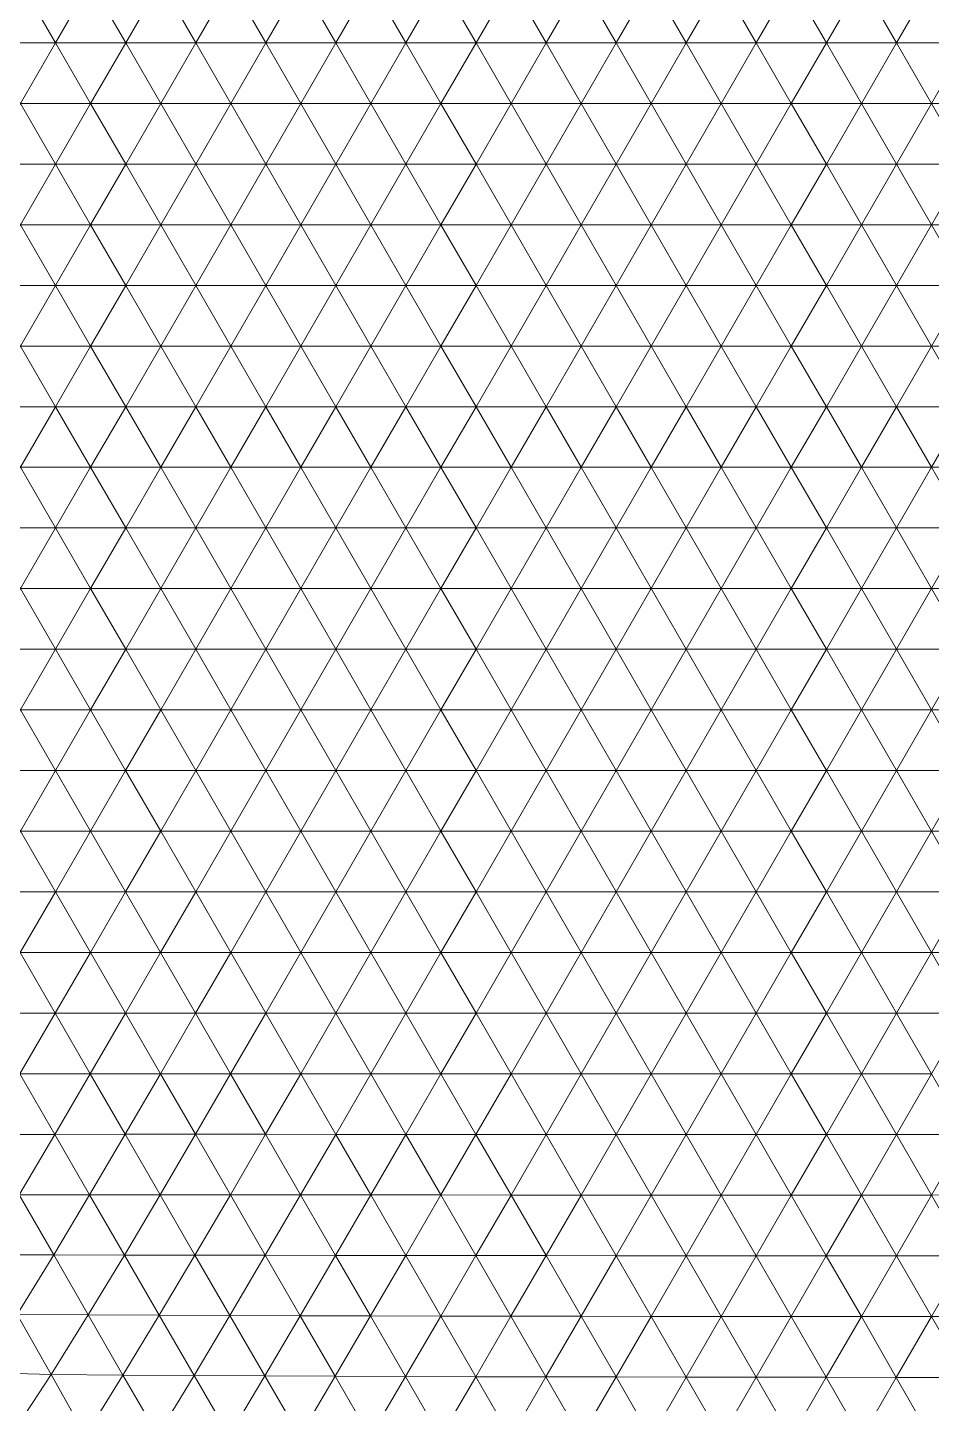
# Model space of a CAD drawing. Extents: x 1.2 to 53.9, y -43.5 to 3.2.
# Drawn here: x 6.82 to 9.4, y -35.426 to -31.497 of the extents above; entities that cross this region are included whole.
import ezdxf

# ---------------------------------------------------------------- set-up
doc = ezdxf.new("R2010")
doc.units = 0
doc.header["$MEASUREMENT"] = 0
doc.layers.add('layer', color=7, linetype='Continuous')

msp = doc.modelspace()

# ---------------------------------------------------------------- linework, layer by layer
at = {"layer": 'layer', "color": 47, "lineweight": 9}
for points in [[(6.9, -31.5403), (6.8, -31.3671), (6.7, -31.5403)], [(7, -31.3671), (6.8, -31.3671), (6.9, -31.5403)], [(7.1, -31.5403), (7, -31.3671), (6.9, -31.5403)], [(7.2, -31.3671), (7, -31.3671), (7.1, -31.5403)], [(7.3, -31.5403), (7.2, -31.3671), (7.1, -31.5403)], [(7.4, -31.3671), (7.2, -31.3671), (7.3, -31.5403)], [(7.5, -31.5403), (7.4, -31.3671), (7.3, -31.5403)], [(7.6, -31.3671), (7.4, -31.3671), (7.5, -31.5403)], [(7.7, -31.5403), (7.6, -31.3671), (7.5, -31.5403)], [(7.8, -31.3671), (7.6, -31.3671), (7.7, -31.5403)], [(7.9, -31.5403), (7.8, -31.3671), (7.7, -31.5403)], [(8, -31.3671), (7.8, -31.3671), (7.9, -31.5403)], [(8.1, -31.5403), (8, -31.3671), (7.9, -31.5403)], [(8.2, -31.3671), (8, -31.3671), (8.1, -31.5403)], [(8.3, -31.5403), (8.2, -31.3671), (8.1, -31.5403)], [(8.4, -31.3671), (8.2, -31.3671), (8.3, -31.5403)], [(8.5, -31.5403), (8.4, -31.3671), (8.3, -31.5403)], [(8.6, -31.3671), (8.4, -31.3671), (8.5, -31.5403)], [(8.7, -31.5403), (8.6, -31.3671), (8.5, -31.5403)], [(8.8, -31.3671), (8.6, -31.3671), (8.7, -31.5403)], [(8.9, -31.5403), (8.8, -31.3671), (8.7, -31.5403)], [(9, -31.3671), (8.8, -31.3671), (8.9, -31.5403)], [(9.1, -31.5403), (9, -31.3671), (8.9, -31.5403)], [(9.2, -31.3671), (9, -31.3671), (9.1, -31.5403)], [(9.3, -31.5403), (9.2, -31.3671), (9.1, -31.5403)], [(9.4, -31.3671), (9.2, -31.3671), (9.3, -31.5403)], [(9.5, -31.5403), (9.4, -31.3671), (9.3, -31.5403)], [(9.6, -31.3671), (9.4, -31.3671), (9.5, -31.5403)], [(6.9, -31.5403), (6.7, -31.5403), (6.8, -31.7135)], [(7, -31.7135), (6.9, -31.5403), (6.8, -31.7135)], [(7.1, -31.5403), (6.9, -31.5403), (7, -31.7135)], [(7.2, -31.7135), (7.1, -31.5403), (7, -31.7135)], [(7.3, -31.5403), (7.1, -31.5403), (7.2, -31.7135)], [(7.4, -31.7135), (7.3, -31.5403), (7.2, -31.7135)], [(7.5, -31.5403), (7.3, -31.5403), (7.4, -31.7135)], [(7.6, -31.7135), (7.5, -31.5403), (7.4, -31.7135)], [(7.7, -31.5403), (7.5, -31.5403), (7.6, -31.7135)], [(7.8, -31.7135), (7.7, -31.5403), (7.6, -31.7135)], [(7.9, -31.5403), (7.7, -31.5403), (7.8, -31.7135)], [(8, -31.7135), (7.9, -31.5403), (7.8, -31.7135)], [(8.1, -31.5403), (7.9, -31.5403), (8, -31.7135)], [(8.2, -31.7135), (8.1, -31.5403), (8, -31.7135)], [(8.3, -31.5403), (8.1, -31.5403), (8.2, -31.7135)], [(8.4, -31.7135), (8.3, -31.5403), (8.2, -31.7135)], [(8.5, -31.5403), (8.3, -31.5403), (8.4, -31.7135)], [(8.6, -31.7135), (8.5, -31.5403), (8.4, -31.7135)], [(8.7, -31.5403), (8.5, -31.5403), (8.6, -31.7135)], [(8.8, -31.7135), (8.7, -31.5403), (8.6, -31.7135)], [(8.9, -31.5403), (8.7, -31.5403), (8.8, -31.7135)], [(9, -31.7135), (8.9, -31.5403), (8.8, -31.7135)], [(9.1, -31.5403), (8.9, -31.5403), (9, -31.7135)], [(9.2, -31.7135), (9.1, -31.5403), (9, -31.7135)], [(9.3, -31.5403), (9.1, -31.5403), (9.2, -31.7135)], [(9.4, -31.7135), (9.3, -31.5403), (9.2, -31.7135)], [(9.5, -31.5403), (9.3, -31.5403), (9.4, -31.7135)], [(9.6, -31.7135), (9.5, -31.5403), (9.4, -31.7135)], [(6.9, -31.8867), (6.8, -31.7135), (6.7, -31.8867)], [(7, -31.7135), (6.8, -31.7135), (6.9, -31.8867)], [(7.1, -31.8868), (7, -31.7135), (6.9, -31.8867)], [(7.2, -31.7135), (7, -31.7135), (7.1, -31.8868)], [(7.3, -31.8868), (7.2, -31.7135), (7.1, -31.8868)], [(7.4, -31.7135), (7.2, -31.7135), (7.3, -31.8868)], [(7.5, -31.8868), (7.4, -31.7135), (7.3, -31.8868)], [(7.6, -31.7135), (7.4, -31.7135), (7.5, -31.8868)], [(7.7, -31.8868), (7.6, -31.7135), (7.5, -31.8868)], [(7.8, -31.7135), (7.6, -31.7135), (7.7, -31.8868)], [(7.9, -31.8868), (7.8, -31.7135), (7.7, -31.8868)], [(8, -31.7135), (7.8, -31.7135), (7.9, -31.8868)], [(8.1, -31.8868), (8, -31.7135), (7.9, -31.8868)], [(8.2, -31.7135), (8, -31.7135), (8.1, -31.8868)], [(8.3, -31.8868), (8.2, -31.7135), (8.1, -31.8868)], [(8.4, -31.7135), (8.2, -31.7135), (8.3, -31.8868)], [(8.5, -31.8868), (8.4, -31.7135), (8.3, -31.8868)], [(8.6, -31.7135), (8.4, -31.7135), (8.5, -31.8868)], [(8.7, -31.8868), (8.6, -31.7135), (8.5, -31.8868)], [(8.8, -31.7135), (8.6, -31.7135), (8.7, -31.8868)], [(8.9, -31.8868), (8.8, -31.7135), (8.7, -31.8868)], [(9, -31.7135), (8.8, -31.7135), (8.9, -31.8868)], [(9.1, -31.8868), (9, -31.7135), (8.9, -31.8868)], [(9.2, -31.7135), (9, -31.7135), (9.1, -31.8868)], [(9.3, -31.8868), (9.2, -31.7135), (9.1, -31.8868)], [(9.4, -31.7135), (9.2, -31.7135), (9.3, -31.8868)], [(9.5, -31.8868), (9.4, -31.7135), (9.3, -31.8868)], [(9.6, -31.7135), (9.4, -31.7135), (9.5, -31.8868)], [(6.9, -31.8867), (6.7, -31.8867), (6.8, -32.06)], [(7, -32.06), (6.9, -31.8867), (6.8, -32.06)], [(7.1, -31.8868), (6.9, -31.8867), (7, -32.06)], [(7.2, -32.06), (7.1, -31.8868), (7, -32.06)], [(7.3, -31.8868), (7.1, -31.8868), (7.2, -32.06)], [(7.4, -32.06), (7.3, -31.8868), (7.2, -32.06)], [(7.5, -31.8868), (7.3, -31.8868), (7.4, -32.06)], [(7.6, -32.06), (7.5, -31.8868), (7.4, -32.06)], [(7.7, -31.8868), (7.5, -31.8868), (7.6, -32.06)], [(7.8, -32.06), (7.7, -31.8868), (7.6, -32.06)], [(7.9, -31.8868), (7.7, -31.8868), (7.8, -32.06)], [(8, -32.06), (7.9, -31.8868), (7.8, -32.06)], [(8.1, -31.8868), (7.9, -31.8868), (8, -32.06)], [(8.2, -32.06), (8.1, -31.8868), (8, -32.06)], [(8.3, -31.8868), (8.1, -31.8868), (8.2, -32.06)], [(8.4, -32.06), (8.3, -31.8868), (8.2, -32.06)], [(8.5, -31.8868), (8.3, -31.8868), (8.4, -32.06)], [(8.6, -32.06), (8.5, -31.8868), (8.4, -32.06)], [(8.7, -31.8868), (8.5, -31.8868), (8.6, -32.06)], [(8.8, -32.06), (8.7, -31.8868), (8.6, -32.06)], [(8.9, -31.8868), (8.7, -31.8868), (8.8, -32.06)], [(9, -32.06), (8.9, -31.8868), (8.8, -32.06)], [(9.1, -31.8868), (8.9, -31.8868), (9, -32.06)], [(9.2, -32.06), (9.1, -31.8868), (9, -32.06)], [(9.3, -31.8868), (9.1, -31.8868), (9.2, -32.06)], [(9.4, -32.06), (9.3, -31.8868), (9.2, -32.06)], [(9.5, -31.8868), (9.3, -31.8868), (9.4, -32.06)], [(9.6, -32.06), (9.5, -31.8868), (9.4, -32.06)], [(6.9, -32.2332), (6.8, -32.06), (6.7, -32.2332)], [(7, -32.06), (6.8, -32.06), (6.9, -32.2332)], [(7.1, -32.2332), (7, -32.06), (6.9, -32.2332)], [(7.2, -32.06), (7, -32.06), (7.1, -32.2332)], [(7.3, -32.2332), (7.2, -32.06), (7.1, -32.2332)], [(7.4, -32.06), (7.2, -32.06), (7.3, -32.2332)], [(7.5, -32.2332), (7.4, -32.06), (7.3, -32.2332)], [(7.6, -32.06), (7.4, -32.06), (7.5, -32.2332)], [(7.7, -32.2332), (7.6, -32.06), (7.5, -32.2332)], [(7.8, -32.06), (7.6, -32.06), (7.7, -32.2332)], [(7.9, -32.2332), (7.8, -32.06), (7.7, -32.2332)], [(8, -32.06), (7.8, -32.06), (7.9, -32.2332)], [(8.1, -32.2332), (8, -32.06), (7.9, -32.2332)], [(8.2, -32.06), (8, -32.06), (8.1, -32.2332)], [(8.3, -32.2332), (8.2, -32.06), (8.1, -32.2332)], [(8.4, -32.06), (8.2, -32.06), (8.3, -32.2332)], [(8.5, -32.2332), (8.4, -32.06), (8.3, -32.2332)], [(8.6, -32.06), (8.4, -32.06), (8.5, -32.2332)], [(8.7, -32.2332), (8.6, -32.06), (8.5, -32.2332)], [(8.8, -32.06), (8.6, -32.06), (8.7, -32.2332)], [(8.9, -32.2332), (8.8, -32.06), (8.7, -32.2332)], [(9, -32.06), (8.8, -32.06), (8.9, -32.2332)], [(9.1, -32.2332), (9, -32.06), (8.9, -32.2332)], [(9.2, -32.06), (9, -32.06), (9.1, -32.2332)], [(9.3, -32.2332), (9.2, -32.06), (9.1, -32.2332)], [(9.4, -32.06), (9.2, -32.06), (9.3, -32.2332)], [(9.5, -32.2332), (9.4, -32.06), (9.3, -32.2332)], [(9.6, -32.06), (9.4, -32.06), (9.5, -32.2332)], [(6.9, -32.2332), (6.7, -32.2332), (6.8, -32.4064)], [(7, -32.4064), (6.9, -32.2332), (6.8, -32.4064)], [(7.1, -32.2332), (6.9, -32.2332), (7, -32.4064)], [(7.2, -32.4064), (7.1, -32.2332), (7, -32.4064)], [(7.3, -32.2332), (7.1, -32.2332), (7.2, -32.4064)], [(7.4, -32.4064), (7.3, -32.2332), (7.2, -32.4064)], [(7.5, -32.2332), (7.3, -32.2332), (7.4, -32.4064)], [(7.6, -32.4064), (7.5, -32.2332), (7.4, -32.4064)], [(7.7, -32.2332), (7.5, -32.2332), (7.6, -32.4064)], [(7.8, -32.4064), (7.7, -32.2332), (7.6, -32.4064)], [(7.9, -32.2332), (7.7, -32.2332), (7.8, -32.4064)], [(8, -32.4064), (7.9, -32.2332), (7.8, -32.4064)], [(8.1, -32.2332), (7.9, -32.2332), (8, -32.4064)], [(8.2, -32.4064), (8.1, -32.2332), (8, -32.4064)], [(8.3, -32.2332), (8.1, -32.2332), (8.2, -32.4064)], [(8.4, -32.4064), (8.3, -32.2332), (8.2, -32.4064)], [(8.5, -32.2332), (8.3, -32.2332), (8.4, -32.4064)], [(8.6, -32.4064), (8.5, -32.2332), (8.4, -32.4064)], [(8.7, -32.2332), (8.5, -32.2332), (8.6, -32.4064)], [(8.8, -32.4064), (8.7, -32.2332), (8.6, -32.4064)], [(8.9, -32.2332), (8.7, -32.2332), (8.8, -32.4064)], [(9, -32.4064), (8.9, -32.2332), (8.8, -32.4064)], [(9.1, -32.2332), (8.9, -32.2332), (9, -32.4064)], [(9.2, -32.4064), (9.1, -32.2332), (9, -32.4064)], [(9.3, -32.2332), (9.1, -32.2332), (9.2, -32.4064)], [(9.4, -32.4064), (9.3, -32.2332), (9.2, -32.4064)], [(9.5, -32.2332), (9.3, -32.2332), (9.4, -32.4064)], [(9.6, -32.4064), (9.5, -32.2332), (9.4, -32.4064)], [(6.9, -32.5796), (6.8, -32.4064), (6.7, -32.5796)], [(7, -32.4064), (6.8, -32.4064), (6.9, -32.5796)], [(7.1, -32.5796), (7, -32.4064), (6.9, -32.5796)], [(7.2, -32.4064), (7, -32.4064), (7.1, -32.5796)], [(7.3, -32.5796), (7.2, -32.4064), (7.1, -32.5796)], [(7.4, -32.4064), (7.2, -32.4064), (7.3, -32.5796)], [(7.5, -32.5796), (7.4, -32.4064), (7.3, -32.5796)], [(7.6, -32.4064), (7.4, -32.4064), (7.5, -32.5796)], [(7.7, -32.5796), (7.6, -32.4064), (7.5, -32.5796)], [(7.8, -32.4064), (7.6, -32.4064), (7.7, -32.5796)], [(7.9, -32.5796), (7.8, -32.4064), (7.7, -32.5796)], [(8, -32.4064), (7.8, -32.4064), (7.9, -32.5796)], [(8.1, -32.5796), (8, -32.4064), (7.9, -32.5796)], [(8.2, -32.4064), (8, -32.4064), (8.1, -32.5796)], [(8.3, -32.5796), (8.2, -32.4064), (8.1, -32.5796)], [(8.4, -32.4064), (8.2, -32.4064), (8.3, -32.5796)], [(8.5, -32.5796), (8.4, -32.4064), (8.3, -32.5796)], [(8.6, -32.4064), (8.4, -32.4064), (8.5, -32.5796)], [(8.7, -32.5796), (8.6, -32.4064), (8.5, -32.5796)], [(8.8, -32.4064), (8.6, -32.4064), (8.7, -32.5796)], [(8.9, -32.5796), (8.8, -32.4064), (8.7, -32.5796)], [(9, -32.4064), (8.8, -32.4064), (8.9, -32.5796)], [(9.1, -32.5796), (9, -32.4064), (8.9, -32.5796)], [(9.2, -32.4064), (9, -32.4064), (9.1, -32.5796)], [(9.3, -32.5796), (9.2, -32.4064), (9.1, -32.5796)], [(9.4, -32.4064), (9.2, -32.4064), (9.3, -32.5796)], [(9.5, -32.5796), (9.4, -32.4064), (9.3, -32.5796)], [(9.6, -32.4064), (9.4, -32.4064), (9.5, -32.5796)], [(6.9, -32.5796), (6.7, -32.5796), (6.8, -32.7528)], [(7, -32.7528), (6.9, -32.5796), (6.8, -32.7528)], [(7.1, -32.5796), (6.9, -32.5796), (7, -32.7528)], [(7.2, -32.7528), (7.1, -32.5796), (7, -32.7528)], [(7.3, -32.5796), (7.1, -32.5796), (7.2, -32.7528)], [(7.4, -32.7528), (7.3, -32.5796), (7.2, -32.7528)], [(7.5, -32.5796), (7.3, -32.5796), (7.4, -32.7528)], [(7.6, -32.7528), (7.5, -32.5796), (7.4, -32.7528)], [(7.7, -32.5796), (7.5, -32.5796), (7.6, -32.7528)], [(7.8, -32.7528), (7.7, -32.5796), (7.6, -32.7528)], [(7.9, -32.5796), (7.7, -32.5796), (7.8, -32.7528)], [(8, -32.7528), (7.9, -32.5796), (7.8, -32.7528)], [(8.1, -32.5796), (7.9, -32.5796), (8, -32.7528)], [(8.2, -32.7528), (8.1, -32.5796), (8, -32.7528)], [(8.3, -32.5796), (8.1, -32.5796), (8.2, -32.7528)], [(8.4, -32.7528), (8.3, -32.5796), (8.2, -32.7528)], [(8.5, -32.5796), (8.3, -32.5796), (8.4, -32.7528)], [(8.6, -32.7528), (8.5, -32.5796), (8.4, -32.7528)], [(8.7, -32.5796), (8.5, -32.5796), (8.6, -32.7528)], [(8.8, -32.7528), (8.7, -32.5796), (8.6, -32.7528)], [(8.9, -32.5796), (8.7, -32.5796), (8.8, -32.7528)], [(9, -32.7528), (8.9, -32.5796), (8.8, -32.7528)], [(9.1, -32.5796), (8.9, -32.5796), (9, -32.7528)], [(9.2, -32.7528), (9.1, -32.5796), (9, -32.7528)], [(9.3, -32.5796), (9.1, -32.5796), (9.2, -32.7528)], [(9.4, -32.7528), (9.3, -32.5796), (9.2, -32.7528)], [(9.5, -32.5796), (9.3, -32.5796), (9.4, -32.7528)], [(9.6, -32.7528), (9.5, -32.5796), (9.4, -32.7528)], [(6.9, -32.926), (6.8, -32.7528), (6.7, -32.9259)], [(7, -32.7528), (6.8, -32.7528), (6.9, -32.926)], [(7.1, -32.926), (7, -32.7528), (6.9, -32.926)], [(7.2, -32.7528), (7, -32.7528), (7.1, -32.926)], [(7.3, -32.926), (7.2, -32.7528), (7.1, -32.926)], [(7.4, -32.7528), (7.2, -32.7528), (7.3, -32.926)], [(7.5, -32.926), (7.4, -32.7528), (7.3, -32.926)], [(7.6, -32.7528), (7.4, -32.7528), (7.5, -32.926)], [(7.7, -32.926), (7.6, -32.7528), (7.5, -32.926)], [(7.8, -32.7528), (7.6, -32.7528), (7.7, -32.926)], [(7.9, -32.926), (7.8, -32.7528), (7.7, -32.926)], [(8, -32.7528), (7.8, -32.7528), (7.9, -32.926)], [(8.1, -32.926), (8, -32.7528), (7.9, -32.926)], [(8.2, -32.7528), (8, -32.7528), (8.1, -32.926)], [(8.3, -32.926), (8.2, -32.7528), (8.1, -32.926)], [(8.4, -32.7528), (8.2, -32.7528), (8.3, -32.926)], [(8.5, -32.926), (8.4, -32.7528), (8.3, -32.926)], [(8.6, -32.7528), (8.4, -32.7528), (8.5, -32.926)], [(8.7, -32.926), (8.6, -32.7528), (8.5, -32.926)], [(8.8, -32.7528), (8.6, -32.7528), (8.7, -32.926)], [(8.9, -32.926), (8.8, -32.7528), (8.7, -32.926)], [(9, -32.7528), (8.8, -32.7528), (8.9, -32.926)], [(9.1, -32.926), (9, -32.7528), (8.9, -32.926)], [(9.2, -32.7528), (9, -32.7528), (9.1, -32.926)], [(9.3, -32.926), (9.2, -32.7528), (9.1, -32.926)], [(9.4, -32.7528), (9.2, -32.7528), (9.3, -32.926)], [(9.5, -32.926), (9.4, -32.7528), (9.3, -32.926)], [(9.6, -32.7528), (9.4, -32.7528), (9.5, -32.926)], [(6.9, -32.926), (6.7, -32.9259), (6.8, -33.0991)], [(7, -33.0992), (6.9, -32.926), (6.8, -33.0991)], [(7.1, -32.926), (6.9, -32.926), (7, -33.0992)], [(7.2, -33.0992), (7.1, -32.926), (7, -33.0992)], [(7.3, -32.926), (7.1, -32.926), (7.2, -33.0992)], [(7.4, -33.0992), (7.3, -32.926), (7.2, -33.0992)], [(7.5, -32.926), (7.3, -32.926), (7.4, -33.0992)], [(7.6, -33.0992), (7.5, -32.926), (7.4, -33.0992)], [(7.7, -32.926), (7.5, -32.926), (7.6, -33.0992)], [(7.8, -33.0992), (7.7, -32.926), (7.6, -33.0992)], [(7.9, -32.926), (7.7, -32.926), (7.8, -33.0992)], [(8, -33.0992), (7.9, -32.926), (7.8, -33.0992)], [(8.1, -32.926), (7.9, -32.926), (8, -33.0992)], [(8.2, -33.0992), (8.1, -32.926), (8, -33.0992)], [(8.3, -32.926), (8.1, -32.926), (8.2, -33.0992)], [(8.4, -33.0992), (8.3, -32.926), (8.2, -33.0992)], [(8.5, -32.926), (8.3, -32.926), (8.4, -33.0992)], [(8.6, -33.0992), (8.5, -32.926), (8.4, -33.0992)], [(8.7, -32.926), (8.5, -32.926), (8.6, -33.0992)], [(8.8, -33.0992), (8.7, -32.926), (8.6, -33.0992)], [(8.9, -32.926), (8.7, -32.926), (8.8, -33.0992)], [(9, -33.0992), (8.9, -32.926), (8.8, -33.0992)], [(9.1, -32.926), (8.9, -32.926), (9, -33.0992)], [(9.2, -33.0992), (9.1, -32.926), (9, -33.0992)], [(9.3, -32.926), (9.1, -32.926), (9.2, -33.0992)], [(9.4, -33.0992), (9.3, -32.926), (9.2, -33.0992)], [(9.5, -32.926), (9.3, -32.926), (9.4, -33.0992)], [(9.6, -33.0992), (9.5, -32.926), (9.4, -33.0992)], [(6.8999, -33.2723), (6.8, -33.0991), (6.6999, -33.2722)], [(7, -33.0992), (6.8, -33.0991), (6.8999, -33.2723)], [(7.1, -33.2723), (7, -33.0992), (6.8999, -33.2723)], [(7.2, -33.0992), (7, -33.0992), (7.1, -33.2723)], [(7.3, -33.2724), (7.2, -33.0992), (7.1, -33.2723)], [(7.4, -33.0992), (7.2, -33.0992), (7.3, -33.2724)], [(7.5, -33.2724), (7.4, -33.0992), (7.3, -33.2724)], [(7.6, -33.0992), (7.4, -33.0992), (7.5, -33.2724)], [(7.7, -33.2724), (7.6, -33.0992), (7.5, -33.2724)], [(7.8, -33.0992), (7.6, -33.0992), (7.7, -33.2724)], [(7.9, -33.2724), (7.8, -33.0992), (7.7, -33.2724)], [(8, -33.0992), (7.8, -33.0992), (7.9, -33.2724)], [(8.1, -33.2724), (8, -33.0992), (7.9, -33.2724)], [(8.2, -33.0992), (8, -33.0992), (8.1, -33.2724)], [(8.3, -33.2724), (8.2, -33.0992), (8.1, -33.2724)], [(8.4, -33.0992), (8.2, -33.0992), (8.3, -33.2724)], [(8.5, -33.2724), (8.4, -33.0992), (8.3, -33.2724)], [(8.6, -33.0992), (8.4, -33.0992), (8.5, -33.2724)], [(8.7, -33.2724), (8.6, -33.0992), (8.5, -33.2724)], [(8.8, -33.0992), (8.6, -33.0992), (8.7, -33.2724)], [(8.9, -33.2724), (8.8, -33.0992), (8.7, -33.2724)], [(9, -33.0992), (8.8, -33.0992), (8.9, -33.2724)], [(9.1, -33.2724), (9, -33.0992), (8.9, -33.2724)], [(9.2, -33.0992), (9, -33.0992), (9.1, -33.2724)], [(9.3, -33.2724), (9.2, -33.0992), (9.1, -33.2724)], [(9.4, -33.0992), (9.2, -33.0992), (9.3, -33.2724)], [(9.5, -33.2724), (9.4, -33.0992), (9.3, -33.2724)], [(9.6, -33.0992), (9.4, -33.0992), (9.5, -33.2724)], [(6.8999, -33.2723), (6.6999, -33.2722), (6.7999, -33.4454)], [(6.9999, -33.4455), (6.8999, -33.2723), (6.7999, -33.4454)], [(7.1, -33.2723), (6.8999, -33.2723), (6.9999, -33.4455)], [(7.2, -33.4456), (7.1, -33.2723), (6.9999, -33.4455)], [(7.3, -33.2724), (7.1, -33.2723), (7.2, -33.4456)], [(7.4, -33.4456), (7.3, -33.2724), (7.2, -33.4456)], [(7.5, -33.2724), (7.3, -33.2724), (7.4, -33.4456)], [(7.6, -33.4456), (7.5, -33.2724), (7.4, -33.4456)], [(7.7, -33.2724), (7.5, -33.2724), (7.6, -33.4456)], [(7.8, -33.4456), (7.7, -33.2724), (7.6, -33.4456)], [(7.9, -33.2724), (7.7, -33.2724), (7.8, -33.4456)], [(8, -33.4456), (7.9, -33.2724), (7.8, -33.4456)], [(8.1, -33.2724), (7.9, -33.2724), (8, -33.4456)], [(8.2, -33.4456), (8.1, -33.2724), (8, -33.4456)], [(8.3, -33.2724), (8.1, -33.2724), (8.2, -33.4456)], [(8.4, -33.4456), (8.3, -33.2724), (8.2, -33.4456)], [(8.5, -33.2724), (8.3, -33.2724), (8.4, -33.4456)], [(8.6, -33.4456), (8.5, -33.2724), (8.4, -33.4456)], [(8.7, -33.2724), (8.5, -33.2724), (8.6, -33.4456)], [(8.8, -33.4456), (8.7, -33.2724), (8.6, -33.4456)], [(8.9, -33.2724), (8.7, -33.2724), (8.8, -33.4456)], [(9, -33.4456), (8.9, -33.2724), (8.8, -33.4456)], [(9.1, -33.2724), (8.9, -33.2724), (9, -33.4456)], [(9.2, -33.4456), (9.1, -33.2724), (9, -33.4456)], [(9.3, -33.2724), (9.1, -33.2724), (9.2, -33.4456)], [(9.4, -33.4456), (9.3, -33.2724), (9.2, -33.4456)], [(9.5, -33.2724), (9.3, -33.2724), (9.4, -33.4456)], [(9.6, -33.4456), (9.5, -33.2724), (9.4, -33.4456)], [(6.8998, -33.6187), (6.7999, -33.4454), (6.6997, -33.6185)], [(6.9999, -33.4455), (6.7999, -33.4454), (6.8998, -33.6187)], [(7.0999, -33.6187), (6.9999, -33.4455), (6.8998, -33.6187)], [(7.2, -33.4456), (6.9999, -33.4455), (7.0999, -33.6187)], [(7.2999, -33.6188), (7.2, -33.4456), (7.0999, -33.6187)], [(7.4, -33.4456), (7.2, -33.4456), (7.2999, -33.6188)], [(7.5, -33.6188), (7.4, -33.4456), (7.2999, -33.6188)], [(7.6, -33.4456), (7.4, -33.4456), (7.5, -33.6188)], [(7.7, -33.6188), (7.6, -33.4456), (7.5, -33.6188)], [(7.8, -33.4456), (7.6, -33.4456), (7.7, -33.6188)], [(7.9, -33.6188), (7.8, -33.4456), (7.7, -33.6188)], [(8, -33.4456), (7.8, -33.4456), (7.9, -33.6188)], [(8.1, -33.6188), (8, -33.4456), (7.9, -33.6188)], [(8.2, -33.4456), (8, -33.4456), (8.1, -33.6188)], [(8.3, -33.6188), (8.2, -33.4456), (8.1, -33.6188)], [(8.4, -33.4456), (8.2, -33.4456), (8.3, -33.6188)], [(8.5, -33.6188), (8.4, -33.4456), (8.3, -33.6188)], [(8.6, -33.4456), (8.4, -33.4456), (8.5, -33.6188)], [(8.7, -33.6188), (8.6, -33.4456), (8.5, -33.6188)], [(8.8, -33.4456), (8.6, -33.4456), (8.7, -33.6188)], [(8.9, -33.6188), (8.8, -33.4456), (8.7, -33.6188)], [(9, -33.4456), (8.8, -33.4456), (8.9, -33.6188)], [(9.1, -33.6188), (9, -33.4456), (8.9, -33.6188)], [(9.2, -33.4456), (9, -33.4456), (9.1, -33.6188)], [(9.3, -33.6188), (9.2, -33.4456), (9.1, -33.6188)], [(9.4, -33.4456), (9.2, -33.4456), (9.3, -33.6188)], [(9.5, -33.6188), (9.4, -33.4456), (9.3, -33.6188)], [(9.6, -33.4456), (9.4, -33.4456), (9.5, -33.6188)], [(6.8998, -33.6187), (6.6997, -33.6185), (6.7996, -33.7918)], [(6.9998, -33.7919), (6.8998, -33.6187), (6.7996, -33.7918)], [(7.0999, -33.6187), (6.8998, -33.6187), (6.9998, -33.7919)], [(7.1999, -33.792), (7.0999, -33.6187), (6.9998, -33.7919)], [(7.2999, -33.6188), (7.0999, -33.6187), (7.1999, -33.792)], [(7.3999, -33.792), (7.2999, -33.6188), (7.1999, -33.792)], [(7.5, -33.6188), (7.2999, -33.6188), (7.3999, -33.792)], [(7.6, -33.792), (7.5, -33.6188), (7.3999, -33.792)], [(7.7, -33.6188), (7.5, -33.6188), (7.6, -33.792)], [(7.8, -33.792), (7.7, -33.6188), (7.6, -33.792)], [(7.9, -33.6188), (7.7, -33.6188), (7.8, -33.792)], [(8, -33.792), (7.9, -33.6188), (7.8, -33.792)], [(8.1, -33.6188), (7.9, -33.6188), (8, -33.792)], [(8.2, -33.792), (8.1, -33.6188), (8, -33.792)], [(8.3, -33.6188), (8.1, -33.6188), (8.2, -33.792)], [(8.4, -33.792), (8.3, -33.6188), (8.2, -33.792)], [(8.5, -33.6188), (8.3, -33.6188), (8.4, -33.792)], [(8.6, -33.792), (8.5, -33.6188), (8.4, -33.792)], [(8.7, -33.6188), (8.5, -33.6188), (8.6, -33.792)], [(8.8, -33.792), (8.7, -33.6188), (8.6, -33.792)], [(8.9, -33.6188), (8.7, -33.6188), (8.8, -33.792)], [(9, -33.792), (8.9, -33.6188), (8.8, -33.792)], [(9.1, -33.6188), (8.9, -33.6188), (9, -33.792)], [(9.2, -33.792), (9.1, -33.6188), (9, -33.792)], [(9.3, -33.6188), (9.1, -33.6188), (9.2, -33.792)], [(9.4, -33.792), (9.3, -33.6188), (9.2, -33.792)], [(9.5, -33.6188), (9.3, -33.6188), (9.4, -33.792)], [(9.6, -33.792), (9.5, -33.6188), (9.4, -33.792)], [(6.8995, -33.9651), (6.7996, -33.7918), (6.6992, -33.9648)], [(6.9998, -33.7919), (6.7996, -33.7918), (6.8995, -33.9651)], [(7.0997, -33.9652), (6.9998, -33.7919), (6.8995, -33.9651)], [(7.1999, -33.792), (6.9998, -33.7919), (7.0997, -33.9652)], [(7.2998, -33.9652), (7.1999, -33.792), (7.0997, -33.9652)], [(7.3999, -33.792), (7.1999, -33.792), (7.2998, -33.9652)], [(7.4999, -33.9652), (7.3999, -33.792), (7.2998, -33.9652)], [(7.6, -33.792), (7.3999, -33.792), (7.4999, -33.9652)], [(7.7, -33.9652), (7.6, -33.792), (7.4999, -33.9652)], [(7.8, -33.792), (7.6, -33.792), (7.7, -33.9652)], [(7.9, -33.9652), (7.8, -33.792), (7.7, -33.9652)], [(8, -33.792), (7.8, -33.792), (7.9, -33.9652)], [(8.1, -33.9652), (8, -33.792), (7.9, -33.9652)], [(8.2, -33.792), (8, -33.792), (8.1, -33.9652)], [(8.3, -33.9652), (8.2, -33.792), (8.1, -33.9652)], [(8.4, -33.792), (8.2, -33.792), (8.3, -33.9652)], [(8.5, -33.9652), (8.4, -33.792), (8.3, -33.9652)], [(8.6, -33.792), (8.4, -33.792), (8.5, -33.9652)], [(8.7, -33.9652), (8.6, -33.792), (8.5, -33.9652)], [(8.8, -33.792), (8.6, -33.792), (8.7, -33.9652)], [(8.9, -33.9652), (8.8, -33.792), (8.7, -33.9652)], [(9, -33.792), (8.8, -33.792), (8.9, -33.9652)], [(9.1, -33.9652), (9, -33.792), (8.9, -33.9652)], [(9.2, -33.792), (9, -33.792), (9.1, -33.9652)], [(9.3, -33.9652), (9.2, -33.792), (9.1, -33.9652)], [(9.4, -33.792), (9.2, -33.792), (9.3, -33.9652)], [(9.5, -33.9652), (9.4, -33.792), (9.3, -33.9652)], [(9.6, -33.792), (9.4, -33.792), (9.5, -33.9652)], [(6.8995, -33.9651), (6.6992, -33.9648), (6.799, -34.1382)], [(6.9995, -34.1384), (6.8995, -33.9651), (6.799, -34.1382)], [(7.0997, -33.9652), (6.8995, -33.9651), (6.9995, -34.1384)], [(7.1997, -34.1384), (7.0997, -33.9652), (6.9995, -34.1384)], [(7.2998, -33.9652), (7.0997, -33.9652), (7.1997, -34.1384)], [(7.3998, -34.1384), (7.2998, -33.9652), (7.1997, -34.1384)], [(7.4999, -33.9652), (7.2998, -33.9652), (7.3998, -34.1384)], [(7.5999, -34.1384), (7.4999, -33.9652), (7.3998, -34.1384)], [(7.7, -33.9652), (7.4999, -33.9652), (7.5999, -34.1384)], [(7.7999, -34.1384), (7.7, -33.9652), (7.5999, -34.1384)], [(7.9, -33.9652), (7.7, -33.9652), (7.7999, -34.1384)], [(8, -34.1384), (7.9, -33.9652), (7.7999, -34.1384)], [(8.1, -33.9652), (7.9, -33.9652), (8, -34.1384)], [(8.2, -34.1384), (8.1, -33.9652), (8, -34.1384)], [(8.3, -33.9652), (8.1, -33.9652), (8.2, -34.1384)], [(8.4, -34.1384), (8.3, -33.9652), (8.2, -34.1384)], [(8.5, -33.9652), (8.3, -33.9652), (8.4, -34.1384)], [(8.6, -34.1384), (8.5, -33.9652), (8.4, -34.1384)], [(8.7, -33.9652), (8.5, -33.9652), (8.6, -34.1384)], [(8.8, -34.1384), (8.7, -33.9652), (8.6, -34.1384)], [(8.9, -33.9652), (8.7, -33.9652), (8.8, -34.1384)], [(9, -34.1384), (8.9, -33.9652), (8.8, -34.1384)], [(9.1, -33.9652), (8.9, -33.9652), (9, -34.1384)], [(9.2, -34.1384), (9.1, -33.9652), (9, -34.1384)], [(9.3, -33.9652), (9.1, -33.9652), (9.2, -34.1384)], [(9.4, -34.1384), (9.3, -33.9652), (9.2, -34.1384)], [(9.5, -33.9652), (9.3, -33.9652), (9.4, -34.1384)], [(9.6, -34.1384), (9.5, -33.9652), (9.4, -34.1384)], [(6.8989, -34.3116), (6.799, -34.1382), (6.698, -34.3115)], [(6.9995, -34.1384), (6.799, -34.1382), (6.8989, -34.3116)], [(7.0994, -34.3116), (6.9995, -34.1384), (6.8989, -34.3116)], [(7.1997, -34.1384), (6.9995, -34.1384), (7.0994, -34.3116)], [(7.2996, -34.3115), (7.1997, -34.1384), (7.0994, -34.3116)], [(7.3998, -34.1384), (7.1997, -34.1384), (7.2996, -34.3115)], [(7.4998, -34.3115), (7.3998, -34.1384), (7.2996, -34.3115)], [(7.5999, -34.1384), (7.3998, -34.1384), (7.4998, -34.3115)], [(7.6999, -34.3115), (7.5999, -34.1384), (7.4998, -34.3115)], [(7.7999, -34.1384), (7.5999, -34.1384), (7.6999, -34.3115)], [(7.8999, -34.3116), (7.7999, -34.1384), (7.6999, -34.3115)], [(8, -34.1384), (7.7999, -34.1384), (7.8999, -34.3116)], [(8.1, -34.3116), (8, -34.1384), (7.8999, -34.3116)], [(8.2, -34.1384), (8, -34.1384), (8.1, -34.3116)], [(8.3, -34.3116), (8.2, -34.1384), (8.1, -34.3116)], [(8.4, -34.1384), (8.2, -34.1384), (8.3, -34.3116)], [(8.5, -34.3116), (8.4, -34.1384), (8.3, -34.3116)], [(8.6, -34.1384), (8.4, -34.1384), (8.5, -34.3116)], [(8.7, -34.3116), (8.6, -34.1384), (8.5, -34.3116)], [(8.8, -34.1384), (8.6, -34.1384), (8.7, -34.3116)], [(8.9, -34.3116), (8.8, -34.1384), (8.7, -34.3116)], [(9, -34.1384), (8.8, -34.1384), (8.9, -34.3116)], [(9.1, -34.3116), (9, -34.1384), (8.9, -34.3116)], [(9.2, -34.1384), (9, -34.1384), (9.1, -34.3116)], [(9.3, -34.3116), (9.2, -34.1384), (9.1, -34.3116)], [(9.4, -34.1384), (9.2, -34.1384), (9.3, -34.3116)], [(9.5, -34.3116), (9.4, -34.1384), (9.3, -34.3116)], [(9.6, -34.1384), (9.4, -34.1384), (9.5, -34.3116)], [(6.8989, -34.3116), (6.698, -34.3115), (6.7979, -34.485)], [(6.9987, -34.4848), (6.8989, -34.3116), (6.7979, -34.485)], [(7.0994, -34.3116), (6.8989, -34.3116), (6.9987, -34.4848)], [(7.1992, -34.4847), (7.0994, -34.3116), (6.9987, -34.4848)], [(7.2996, -34.3115), (7.0994, -34.3116), (7.1992, -34.4847)], [(7.3995, -34.4846), (7.2996, -34.3115), (7.1992, -34.4847)], [(7.4998, -34.3115), (7.2996, -34.3115), (7.3995, -34.4846)], [(7.5997, -34.4847), (7.4998, -34.3115), (7.3995, -34.4846)], [(7.6999, -34.3115), (7.4998, -34.3115), (7.5997, -34.4847)], [(7.7998, -34.4847), (7.6999, -34.3115), (7.5997, -34.4847)], [(7.8999, -34.3116), (7.6999, -34.3115), (7.7998, -34.4847)], [(7.9999, -34.4847), (7.8999, -34.3116), (7.7998, -34.4847)], [(8.1, -34.3116), (7.8999, -34.3116), (7.9999, -34.4847)], [(8.2, -34.4848), (8.1, -34.3116), (7.9999, -34.4847)], [(8.3, -34.3116), (8.1, -34.3116), (8.2, -34.4848)], [(8.4, -34.4848), (8.3, -34.3116), (8.2, -34.4848)], [(8.5, -34.3116), (8.3, -34.3116), (8.4, -34.4848)], [(8.6, -34.4848), (8.5, -34.3116), (8.4, -34.4848)], [(8.7, -34.3116), (8.5, -34.3116), (8.6, -34.4848)], [(8.8, -34.4848), (8.7, -34.3116), (8.6, -34.4848)], [(8.9, -34.3116), (8.7, -34.3116), (8.8, -34.4848)], [(9, -34.4848), (8.9, -34.3116), (8.8, -34.4848)], [(9.1, -34.3116), (8.9, -34.3116), (9, -34.4848)], [(9.2, -34.4848), (9.1, -34.3116), (9, -34.4848)], [(9.3, -34.3116), (9.1, -34.3116), (9.2, -34.4848)], [(9.4, -34.4848), (9.3, -34.3116), (9.2, -34.4848)], [(9.5, -34.3116), (9.3, -34.3116), (9.4, -34.4848)], [(6.8976, -34.6579), (6.7979, -34.485), (6.6962, -34.6587)], [(6.9987, -34.4848), (6.7979, -34.485), (6.8976, -34.6579)], [(7.0985, -34.6576), (6.9987, -34.4848), (6.8976, -34.6579)], [(7.1992, -34.4847), (6.9987, -34.4848), (7.0985, -34.6576)], [(7.2991, -34.6576), (7.1992, -34.4847), (7.0985, -34.6576)], [(7.3995, -34.4846), (7.1992, -34.4847), (7.2991, -34.6576)], [(7.4994, -34.6577), (7.3995, -34.4846), (7.2991, -34.6576)], [(7.5997, -34.4847), (7.3995, -34.4846), (7.4994, -34.6577)], [(7.6997, -34.6578), (7.5997, -34.4847), (7.4994, -34.6577)], [(7.7998, -34.4847), (7.5997, -34.4847), (7.6997, -34.6578)], [(7.8998, -34.6579), (7.7998, -34.4847), (7.6997, -34.6578)], [(7.9999, -34.4847), (7.7998, -34.4847), (7.8998, -34.6579)], [(8.0999, -34.6579), (7.9999, -34.4847), (7.8998, -34.6579)], [(8.2, -34.4848), (7.9999, -34.4847), (8.0999, -34.6579)], [(8.3, -34.658), (8.2, -34.4848), (8.0999, -34.6579)], [(8.4, -34.4848), (8.2, -34.4848), (8.3, -34.658)], [(8.5, -34.658), (8.4, -34.4848), (8.3, -34.658)], [(8.6, -34.4848), (8.4, -34.4848), (8.5, -34.658)], [(8.7, -34.658), (8.6, -34.4848), (8.5, -34.658)], [(8.8, -34.4848), (8.6, -34.4848), (8.7, -34.658)], [(8.9, -34.658), (8.8, -34.4848), (8.7, -34.658)], [(9, -34.4848), (8.8, -34.4848), (8.9, -34.658)], [(9.1, -34.658), (9, -34.4848), (8.9, -34.658)], [(9.2, -34.4848), (9, -34.4848), (9.1, -34.658)], [(9.3, -34.658), (9.2, -34.4848), (9.1, -34.658)], [(9.4, -34.4848), (9.2, -34.4848), (9.3, -34.658)], [(9.5001, -34.6579), (9.4, -34.4848), (9.3, -34.658)], [(6.8976, -34.6579), (6.6962, -34.6587), (6.7959, -34.8307)], [(6.9971, -34.8303), (6.8976, -34.6579), (6.7959, -34.8307)], [(7.0985, -34.6576), (6.8976, -34.6579), (6.9971, -34.8303)], [(7.1981, -34.8303), (7.0985, -34.6576), (6.9971, -34.8303)], [(7.2991, -34.6576), (7.0985, -34.6576), (7.1981, -34.8303)], [(7.3988, -34.8305), (7.2991, -34.6576), (7.1981, -34.8303)], [(7.4994, -34.6577), (7.2991, -34.6576), (7.3988, -34.8305)], [(7.5993, -34.8307), (7.4994, -34.6577), (7.3988, -34.8305)], [(7.6997, -34.6578), (7.4994, -34.6577), (7.5993, -34.8307)], [(7.7996, -34.8309), (7.6997, -34.6578), (7.5993, -34.8307)], [(7.8998, -34.6579), (7.6997, -34.6578), (7.7996, -34.8309)], [(7.9998, -34.831), (7.8998, -34.6579), (7.7996, -34.8309)], [(8.0999, -34.6579), (7.8998, -34.6579), (7.9998, -34.831)], [(8.1999, -34.8311), (8.0999, -34.6579), (7.9998, -34.831)], [(8.3, -34.658), (8.0999, -34.6579), (8.1999, -34.8311)], [(8.3999, -34.8312), (8.3, -34.658), (8.1999, -34.8311)], [(8.5, -34.658), (8.3, -34.658), (8.3999, -34.8312)], [(8.6, -34.8312), (8.5, -34.658), (8.3999, -34.8312)], [(8.7, -34.658), (8.5, -34.658), (8.6, -34.8312)], [(8.8, -34.8312), (8.7, -34.658), (8.6, -34.8312)], [(8.9, -34.658), (8.7, -34.658), (8.8, -34.8312)], [(9, -34.8312), (8.9, -34.658), (8.8, -34.8312)], [(9.1, -34.658), (8.9, -34.658), (9, -34.8312)], [(9.2, -34.8312), (9.1, -34.658), (9, -34.8312)], [(9.3, -34.658), (9.1, -34.658), (9.2, -34.8312)], [(9.4, -34.8312), (9.3, -34.658), (9.2, -34.8312)], [(9.5001, -34.6579), (9.3, -34.658), (9.4, -34.8312)], [(9.6001, -34.831), (9.5001, -34.6579), (9.4, -34.8312)], [(6.8947, -35.002), (6.7959, -34.8307), (6.6935, -35.0023)], [(6.9971, -34.8303), (6.7959, -34.8307), (6.8947, -35.002)], [(7.0963, -35.0024), (6.9971, -34.8303), (6.8947, -35.002)], [(7.1981, -34.8303), (6.9971, -34.8303), (7.0963, -35.0024)], [(7.2976, -35.0029), (7.1981, -34.8303), (7.0963, -35.0024)], [(7.3988, -34.8305), (7.1981, -34.8303), (7.2976, -35.0029)], [(7.4986, -35.0033), (7.3988, -34.8305), (7.2976, -35.0029)], [(7.5993, -34.8307), (7.3988, -34.8305), (7.4986, -35.0033)], [(7.6992, -35.0037), (7.5993, -34.8307), (7.4986, -35.0033)], [(7.7996, -34.8309), (7.5993, -34.8307), (7.6992, -35.0037)], [(7.8996, -35.0039), (7.7996, -34.8309), (7.6992, -35.0037)], [(7.9998, -34.831), (7.7996, -34.8309), (7.8996, -35.0039)], [(8.0998, -35.0041), (7.9998, -34.831), (7.8996, -35.0039)], [(8.1999, -34.8311), (7.9998, -34.831), (8.0998, -35.0041)], [(8.2999, -35.0043), (8.1999, -34.8311), (8.0998, -35.0041)], [(8.3999, -34.8312), (8.1999, -34.8311), (8.2999, -35.0043)], [(8.4999, -35.0044), (8.3999, -34.8312), (8.2999, -35.0043)], [(8.6, -34.8312), (8.3999, -34.8312), (8.4999, -35.0044)], [(8.6999, -35.0044), (8.6, -34.8312), (8.4999, -35.0044)], [(8.8, -34.8312), (8.6, -34.8312), (8.6999, -35.0044)], [(8.9, -35.0045), (8.8, -34.8312), (8.6999, -35.0044)], [(9, -34.8312), (8.8, -34.8312), (8.9, -35.0045)], [(9.0999, -35.0045), (9, -34.8312), (8.9, -35.0045)], [(9.2, -34.8312), (9, -34.8312), (9.0999, -35.0045)], [(9.2999, -35.0045), (9.2, -34.8312), (9.0999, -35.0045)], [(9.4, -34.8312), (9.2, -34.8312), (9.2999, -35.0045)], [(9.5, -35.0044), (9.4, -34.8312), (9.2999, -35.0045)], [(9.6001, -34.831), (9.4, -34.8312), (9.5, -35.0044)], [(6.8947, -35.002), (6.6935, -35.0023), (6.7906, -35.1719)], [(6.9929, -35.1736), (6.8947, -35.002), (6.7906, -35.1719)], [(7.0963, -35.0024), (6.8947, -35.002), (6.9929, -35.1736)], [(7.1954, -35.1747), (7.0963, -35.0024), (6.9929, -35.1736)], [(7.2976, -35.0029), (7.0963, -35.0024), (7.1954, -35.1747)], [(7.3973, -35.1755), (7.2976, -35.0029), (7.1954, -35.1747)], [(7.4986, -35.0033), (7.2976, -35.0029), (7.3973, -35.1755)], [(7.5985, -35.1761), (7.4986, -35.0033), (7.3973, -35.1755)], [(7.6992, -35.0037), (7.4986, -35.0033), (7.5985, -35.1761)], [(7.7992, -35.1766), (7.6992, -35.0037), (7.5985, -35.1761)], [(7.8996, -35.0039), (7.6992, -35.0037), (7.7992, -35.1766)], [(7.9995, -35.177), (7.8996, -35.0039), (7.7992, -35.1766)], [(8.0998, -35.0041), (7.8996, -35.0039), (7.9995, -35.177)], [(8.1997, -35.1773), (8.0998, -35.0041), (7.9995, -35.177)], [(8.2999, -35.0043), (8.0998, -35.0041), (8.1997, -35.1773)], [(8.3999, -35.1775), (8.2999, -35.0043), (8.1997, -35.1773)], [(8.4999, -35.0044), (8.2999, -35.0043), (8.3999, -35.1775)], [(8.5999, -35.1776), (8.4999, -35.0044), (8.3999, -35.1775)], [(8.6999, -35.0044), (8.4999, -35.0044), (8.5999, -35.1776)], [(8.7999, -35.1777), (8.6999, -35.0044), (8.5999, -35.1776)], [(8.9, -35.0045), (8.6999, -35.0044), (8.7999, -35.1777)], [(8.9999, -35.1778), (8.9, -35.0045), (8.7999, -35.1777)], [(9.0999, -35.0045), (8.9, -35.0045), (8.9999, -35.1778)], [(9.1999, -35.1779), (9.0999, -35.0045), (8.9999, -35.1778)], [(9.2999, -35.0045), (9.0999, -35.0045), (9.1999, -35.1779)], [(9.3998, -35.1781), (9.2999, -35.0045), (9.1999, -35.1779)], [(9.5, -35.0044), (9.2999, -35.0045), (9.3998, -35.1781)], [(9.5998, -35.178), (9.5, -35.0044), (9.3998, -35.1781)], [(6.8869, -35.3434), (6.7906, -35.1719), (6.6843, -35.3384)], [(6.9929, -35.1736), (6.7906, -35.1719), (6.8869, -35.3434)], [(7.0915, -35.3459), (6.9929, -35.1736), (6.8869, -35.3434)], [(7.1954, -35.1747), (6.9929, -35.1736), (7.0915, -35.3459)], [(7.2951, -35.3468), (7.1954, -35.1747), (7.0915, -35.3459)], [(7.3973, -35.1755), (7.1954, -35.1747), (7.2951, -35.3468)], [(7.4972, -35.3478), (7.3973, -35.1755), (7.2951, -35.3468)], [(7.5985, -35.1761), (7.3973, -35.1755), (7.4972, -35.3478)], [(7.6984, -35.3487), (7.5985, -35.1761), (7.4972, -35.3478)], [(7.7992, -35.1766), (7.5985, -35.1761), (7.6984, -35.3487)], [(7.8991, -35.3495), (7.7992, -35.1766), (7.6984, -35.3487)], [(7.9995, -35.177), (7.7992, -35.1766), (7.8991, -35.3495)], [(8.0995, -35.3501), (7.9995, -35.177), (7.8991, -35.3495)], [(8.1997, -35.1773), (7.9995, -35.177), (8.0995, -35.3501)], [(8.2997, -35.3505), (8.1997, -35.1773), (8.0995, -35.3501)], [(8.3999, -35.1775), (8.1997, -35.1773), (8.2997, -35.3505)], [(8.4998, -35.3507), (8.3999, -35.1775), (8.2997, -35.3505)], [(8.5999, -35.1776), (8.3999, -35.1775), (8.4998, -35.3507)], [(8.6998, -35.3509), (8.5999, -35.1776), (8.4998, -35.3507)], [(8.7999, -35.1777), (8.5999, -35.1776), (8.6998, -35.3509)], [(8.8998, -35.3511), (8.7999, -35.1777), (8.6998, -35.3509)], [(8.9999, -35.1778), (8.7999, -35.1777), (8.8998, -35.3511)], [(9.0998, -35.3514), (8.9999, -35.1778), (8.8998, -35.3511)], [(9.1999, -35.1779), (8.9999, -35.1778), (9.0998, -35.3514)], [(9.2997, -35.3518), (9.1999, -35.1779), (9.0998, -35.3514)], [(9.3998, -35.1781), (9.1999, -35.1779), (9.2997, -35.3518)], [(9.4996, -35.3522), (9.3998, -35.1781), (9.2997, -35.3518)], [(9.5998, -35.178), (9.3998, -35.1781), (9.4996, -35.3522)], [(6.8869, -35.3434), (6.6843, -35.3384), (6.7767, -35.512)], [(6.985, -35.5187), (6.8869, -35.3434), (6.7767, -35.512)], [(7.0915, -35.3459), (6.8869, -35.3434), (6.985, -35.5187)], [(7.192, -35.5174), (7.0915, -35.3459), (6.985, -35.5187)], [(7.2951, -35.3468), (7.0915, -35.3459), (7.192, -35.5174)], [(7.3951, -35.5184), (7.2951, -35.3468), (7.192, -35.5174)], [(7.4972, -35.3478), (7.2951, -35.3468), (7.3951, -35.5184)], [(7.597, -35.52), (7.4972, -35.3478), (7.3951, -35.5184)], [(7.6984, -35.3487), (7.4972, -35.3478), (7.597, -35.52)], [(7.7983, -35.5214), (7.6984, -35.3487), (7.597, -35.52)], [(7.8991, -35.3495), (7.6984, -35.3487), (7.7983, -35.5214)], [(7.999, -35.5224), (7.8991, -35.3495), (7.7983, -35.5214)], [(8.0995, -35.3501), (7.8991, -35.3495), (7.999, -35.5224)], [(8.1994, -35.5232), (8.0995, -35.3501), (7.999, -35.5224)], [(8.2997, -35.3505), (8.0995, -35.3501), (8.1994, -35.5232)], [(8.3996, -35.5237), (8.2997, -35.3505), (8.1994, -35.5232)], [(8.4998, -35.3507), (8.2997, -35.3505), (8.3996, -35.5237)], [(8.5997, -35.5241), (8.4998, -35.3507), (8.3996, -35.5237)], [(8.6998, -35.3509), (8.4998, -35.3507), (8.5997, -35.5241)], [(8.7997, -35.5244), (8.6998, -35.3509), (8.5997, -35.5241)], [(8.8998, -35.3511), (8.6998, -35.3509), (8.7997, -35.5244)], [(8.9996, -35.5248), (8.8998, -35.3511), (8.7997, -35.5244)], [(9.0998, -35.3514), (8.8998, -35.3511), (8.9996, -35.5248)], [(9.1995, -35.5255), (9.0998, -35.3514), (8.9996, -35.5248)], [(9.2997, -35.3518), (9.0998, -35.3514), (9.1995, -35.5255)], [(9.3995, -35.5265), (9.2997, -35.3518), (9.1995, -35.5255)], [(9.4996, -35.3522), (9.2997, -35.3518), (9.3995, -35.5265)], [(9.5994, -35.5277), (9.4996, -35.3522), (9.3995, -35.5265)]]:
    msp.add_3dface(points, dxfattribs=at)

doc.saveas('drawing.dxf')
